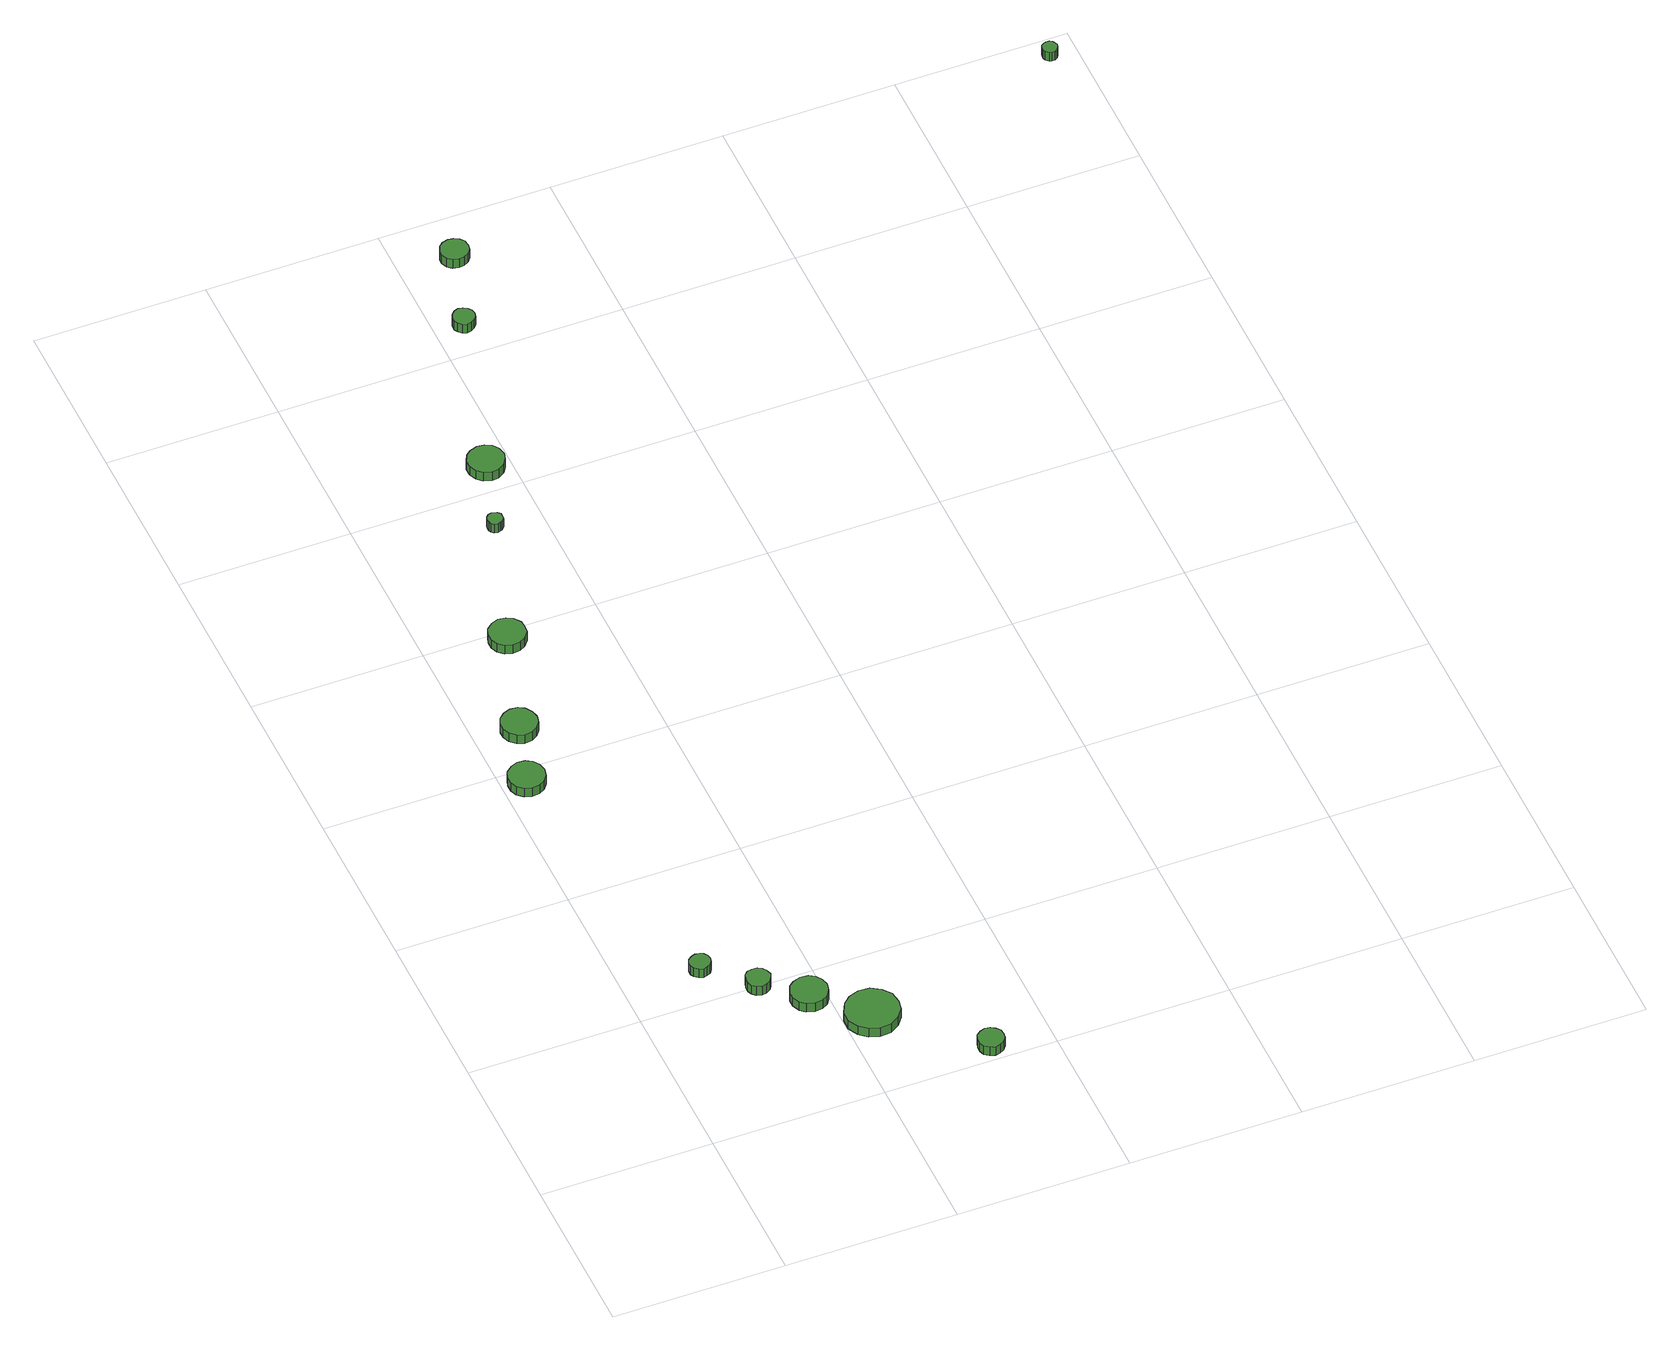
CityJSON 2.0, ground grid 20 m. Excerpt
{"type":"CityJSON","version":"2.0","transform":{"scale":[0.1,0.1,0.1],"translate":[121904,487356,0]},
"CityObjects":{
"tree1":{"type":"SolitaryVegetationObject","attributes":{"function":"something"},"geometry":[{"type":"MultiSurface","lod":"1","boundaries":[[[0,1,2,3,4,5,6,7,8,9,10,11,12,13,14]],[[15,16,17,18,19,20,21,22,23,24,25,26,27,28,29]],[[0,29,28,1]],[[1,28,27,2]],[[2,27,26,3]],[[3,26,25,4]],[[4,25,24,5]],[[5,24,23,6]],[[6,23,22,7]],[[7,22,21,8]],[[8,21,20,9]],[[9,20,19,10]],[[10,19,18,11]],[[11,18,17,12]],[[12,17,16,13]],[[13,16,15,14]],[[14,15,29,0]]]}]},
"tree2":{"type":"SolitaryVegetationObject","attributes":{"function":"something"},"geometry":[{"type":"MultiSurface","lod":"1","boundaries":[[[30,31,32,33,34,35,36,37,38,39,40,41,42,43,44]],[[45,46,47,48,49,50,51,52,53,54,55,56,57,58,59]],[[30,59,58,31]],[[31,58,57,32]],[[32,57,56,33]],[[33,56,55,34]],[[34,55,54,35]],[[35,54,53,36]],[[36,53,52,37]],[[37,52,51,38]],[[38,51,50,39]],[[39,50,49,40]],[[40,49,48,41]],[[41,48,47,42]],[[42,47,46,43]],[[43,46,45,44]],[[44,45,59,30]]]}]},
"tree3":{"type":"SolitaryVegetationObject","attributes":{"function":"something"},"geometry":[{"type":"MultiSurface","lod":"1","boundaries":[[[60,61,62,63,64,65,66,67,68,69,70,71,72,73,74]],[[75,76,77,78,79,80,81,82,83,84,85,86,87,88,89]],[[60,89,88,61]],[[61,88,87,62]],[[62,87,86,63]],[[63,86,85,64]],[[64,85,84,65]],[[65,84,83,66]],[[66,83,82,67]],[[67,82,81,68]],[[68,81,80,69]],[[69,80,79,70]],[[70,79,78,71]],[[71,78,77,72]],[[72,77,76,73]],[[73,76,75,74]],[[74,75,89,60]]]}]},
"tree4":{"type":"SolitaryVegetationObject","attributes":{"function":"something"},"geometry":[{"type":"MultiSurface","lod":"1","boundaries":[[[90,91,92,93,94,95,96,97,98,99,100,101,102,103,104]],[[105,106,107,108,109,110,111,112,113,114,115,116,117,118,119]],[[90,119,118,91]],[[91,118,117,92]],[[92,117,116,93]],[[93,116,115,94]],[[94,115,114,95]],[[95,114,113,96]],[[96,113,112,97]],[[97,112,111,98]],[[98,111,110,99]],[[99,110,109,100]],[[100,109,108,101]],[[101,108,107,102]],[[102,107,106,103]],[[103,106,105,104]],[[104,105,119,90]]]}]},
"tree5":{"type":"SolitaryVegetationObject","attributes":{"function":"something"},"geometry":[{"type":"MultiSurface","lod":"1","boundaries":[[[120,121,122,123,124,125,126,127,128,129,130,131,132,133,134]],[[135,136,137,138,139,140,141,142,143,144,145,146,147,148,149]],[[120,149,148,121]],[[121,148,147,122]],[[122,147,146,123]],[[123,146,145,124]],[[124,145,144,125]],[[125,144,143,126]],[[126,143,142,127]],[[127,142,141,128]],[[128,141,140,129]],[[129,140,139,130]],[[130,139,138,131]],[[131,138,137,132]],[[132,137,136,133]],[[133,136,135,134]],[[134,135,149,120]]]}]},
"tree6":{"type":"SolitaryVegetationObject","attributes":{"function":"something"},"geometry":[{"type":"MultiSurface","lod":"1","boundaries":[[[150,151,152,153,154,155,156,157,158,159,160,161,162,163,164]],[[165,166,167,168,169,170,171,172,173,174,175,176,177,178,179]],[[150,179,178,151]],[[151,178,177,152]],[[152,177,176,153]],[[153,176,175,154]],[[154,175,174,155]],[[155,174,173,156]],[[156,173,172,157]],[[157,172,171,158]],[[158,171,170,159]],[[159,170,169,160]],[[160,169,168,161]],[[161,168,167,162]],[[162,167,166,163]],[[163,166,165,164]],[[164,165,179,150]]]}]},
"tree7":{"type":"SolitaryVegetationObject","attributes":{"function":"something"},"geometry":[{"type":"MultiSurface","lod":"1","boundaries":[[[180,181,182,183,184,185,186,187,188,189,190,191,192,193,194]],[[195,196,197,198,199,200,201,202,203,204,205,206,207,208,209]],[[180,209,208,181]],[[181,208,207,182]],[[182,207,206,183]],[[183,206,205,184]],[[184,205,204,185]],[[185,204,203,186]],[[186,203,202,187]],[[187,202,201,188]],[[188,201,200,189]],[[189,200,199,190]],[[190,199,198,191]],[[191,198,197,192]],[[192,197,196,193]],[[193,196,195,194]],[[194,195,209,180]]]}]},
"tree8":{"type":"SolitaryVegetationObject","attributes":{"function":"something"},"geometry":[{"type":"MultiSurface","lod":"1","boundaries":[[[210,211,212,213,214,215,216,217,218,219,220,221,222,223,224]],[[225,226,227,228,229,230,231,232,233,234,235,236,237,238,239]],[[210,239,238,211]],[[211,238,237,212]],[[212,237,236,213]],[[213,236,235,214]],[[214,235,234,215]],[[215,234,233,216]],[[216,233,232,217]],[[217,232,231,218]],[[218,231,230,219]],[[219,230,229,220]],[[220,229,228,221]],[[221,228,227,222]],[[222,227,226,223]],[[223,226,225,224]],[[224,225,239,210]]]}]},
"tree9":{"type":"SolitaryVegetationObject","attributes":{"function":"something"},"geometry":[{"type":"MultiSurface","lod":"1","boundaries":[[[240,241,242,243,244,245,246,247,248,249,250,251,252,253,254]],[[255,256,257,258,259,260,261,262,263,264,265,266,267,268,269]],[[240,269,268,241]],[[241,268,267,242]],[[242,267,266,243]],[[243,266,265,244]],[[244,265,264,245]],[[245,264,263,246]],[[246,263,262,247]],[[247,262,261,248]],[[248,261,260,249]],[[249,260,259,250]],[[250,259,258,251]],[[251,258,257,252]],[[252,257,256,253]],[[253,256,255,254]],[[254,255,269,240]]]}]},
"tree10":{"type":"SolitaryVegetationObject","attributes":{"function":"something"},"geometry":[{"type":"MultiSurface","lod":"1","boundaries":[[[270,271,272,273,274,275,276,277,278,279,280,281,282,283,284]],[[285,286,287,288,289,290,291,292,293,294,295,296,297,298,299]],[[270,299,298,271]],[[271,298,297,272]],[[272,297,296,273]],[[273,296,295,274]],[[274,295,294,275]],[[275,294,293,276]],[[276,293,292,277]],[[277,292,291,278]],[[278,291,290,279]],[[279,290,289,280]],[[280,289,288,281]],[[281,288,287,282]],[[282,287,286,283]],[[283,286,285,284]],[[284,285,299,270]]]}]},
"tree11":{"type":"SolitaryVegetationObject","attributes":{"function":"something"},"geometry":[{"type":"MultiSurface","lod":"1","boundaries":[[[300,301,302,303,304,305,306,307,308,309,310,311,312,313,314]],[[315,316,317,318,319,320,321,322,323,324,325,326,327,328,329]],[[300,329,328,301]],[[301,328,327,302]],[[302,327,326,303]],[[303,326,325,304]],[[304,325,324,305]],[[305,324,323,306]],[[306,323,322,307]],[[307,322,321,308]],[[308,321,320,309]],[[309,320,319,310]],[[310,319,318,311]],[[311,318,317,312]],[[312,317,316,313]],[[313,316,315,314]],[[314,315,329,300]]]}]},
"tree12":{"type":"SolitaryVegetationObject","attributes":{"function":"something"},"geometry":[{"type":"MultiSurface","lod":"1","boundaries":[[[330,331,332,333,334,335,336,337,338,339,340,341,342,343,344]],[[345,346,347,348,349,350,351,352,353,354,355,356,357,358,359]],[[330,359,358,331]],[[331,358,357,332]],[[332,357,356,333]],[[333,356,355,334]],[[334,355,354,335]],[[335,354,353,336]],[[336,353,352,337]],[[337,352,351,338]],[[338,351,350,339]],[[339,350,349,340]],[[340,349,348,341]],[[341,348,347,342]],[[342,347,346,343]],[[343,346,345,344]],[[344,345,359,330]]]}]},
"tree13":{"type":"SolitaryVegetationObject","attributes":{"function":"something"},"geometry":[{"type":"MultiSurface","lod":"1","boundaries":[[[360,361,362,363,364,365,366,367,368,369,370,371,372,373,374]],[[375,376,377,378,379,380,381,382,383,384,385,386,387,388,389]],[[360,389,388,361]],[[361,388,387,362]],[[362,387,386,363]],[[363,386,385,364]],[[364,385,384,365]],[[365,384,383,366]],[[366,383,382,367]],[[367,382,381,368]],[[368,381,380,369]],[[369,380,379,370]],[[370,379,378,371]],[[371,378,377,372]],[[372,377,376,373]],[[373,376,375,374]],[[374,375,389,360]]]}]}
},
"vertices":[
[99,242,21],[98,247,21],[95,251,21],[91,253,21],[86,254,21],[81,252,21],[77,249,21],[75,244,21],[75,239,21],[77,235,21],[81,232,21],[86,230,21],[91,231,21],[95,233,21],[98,237,21],[98,237,8],[95,233,8],[91,231,8],[86,230,8],[81,232,8],[77,235,8],[75,239,8],[75,244,8],[77,249,8],[81,252,8],[86,254,8],[91,253,8],[95,251,8],[98,247,8],[99,242,8],
[151,199,17],[149,205,17],[146,210,17],[141,213,17],[135,213,17],[129,212,17],[125,208,17],[123,202,17],[123,196,17],[125,191,17],[129,187,17],[135,185,17],[141,186,17],[146,189,17],[149,194,17],[149,194,4],[146,189,4],[141,186,4],[135,185,4],[129,187,4],[125,191,4],[123,196,4],[123,202,4],[125,208,4],[129,212,4],[135,213,4],[141,213,4],[146,210,4],[149,205,4],[151,199,4],
[46,574,21],[44,583,21],[39,590,21],[32,594,21],[23,595,21],[15,592,21],[8,586,21],[5,578,21],[5,570,21],[8,562,21],[15,556,21],[23,553,21],[32,554,21],[39,558,21],[44,565,21],[44,565,8],[39,558,8],[32,554,8],[23,553,8],[15,556,8],[8,562,8],[5,570,8],[5,578,8],[8,586,8],[15,592,8],[23,595,8],[32,594,8],[39,590,8],[44,583,8],[46,574,8],
[200,159,19],[198,168,19],[193,175,19],[186,179,19],[177,180,19],[168,177,19],[162,172,19],[158,163,19],[158,155,19],[162,146,19],[168,141,19],[177,138,19],[186,139,19],[193,143,19],[198,150,19],[198,150,6],[193,143,6],[186,139,6],[177,138,6],[168,141,6],[162,146,6],[158,155,6],[158,163,6],[162,172,6],[168,177,6],[177,180,6],[186,179,6],[193,175,6],[198,168,6],[200,159,6],
[71,654,18],[69,662,18],[64,670,18],[57,674,18],[48,675,18],[40,672,18],[33,666,18],[30,658,18],[30,650,18],[33,642,18],[40,636,18],[48,633,18],[57,634,18],[64,638,18],[69,645,18],[69,645,5],[64,638,5],[57,634,5],[48,633,5],[40,636,5],[33,642,5],[30,650,5],[30,658,5],[33,666,5],[40,672,5],[48,675,5],[57,674,5],[64,670,5],[69,662,5],[71,654,5],
[261,107,18],[259,120,18],[251,130,18],[240,137,18],[227,138,18],[215,134,18],[206,126,18],[200,114,18],[200,101,18],[206,89,18],[215,81,18],[227,77,18],[240,78,18],[251,85,18],[259,95,18],[259,95,5],[251,85,5],[240,78,5],[227,77,5],[215,81,5],[206,89,5],[200,101,5],[200,114,5],[206,126,5],[215,134,5],[227,138,5],[240,137,5],[251,130,5],[259,120,5],[261,107,5],
[112,785,17],[111,793,17],[105,801,17],[98,805,17],[89,806,17],[81,803,17],[74,797,17],[71,789,17],[71,781,17],[74,773,17],[81,767,17],[89,764,17],[98,765,17],[105,769,17],[111,776,17],[111,776,4],[105,769,4],[98,765,4],[89,764,4],[81,767,4],[74,773,4],[71,781,4],[71,789,4],[74,797,4],[81,803,4],[89,806,4],[98,805,4],[105,801,4],[111,793,4],[112,785,4],
[346,19,17],[345,25,17],[341,30,17],[336,33,17],[330,34,17],[324,32,17],[319,28,17],[317,22,17],[317,16,17],[319,10,17],[324,6,17],[330,4,17],[336,5,17],[341,8,17],[345,13,17],[345,13,4],[341,8,4],[336,5,4],[330,4,4],[324,6,4],[319,10,4],[317,16,4],[317,22,4],[319,28,4],[324,32,4],[330,34,4],[336,33,4],[341,30,4],[345,25,4],[346,19,4],
[154,947,18],[154,951,18],[151,954,18],[148,955,18],[145,956,18],[141,955,18],[138,952,18],[137,949,18],[137,945,18],[138,942,18],[141,939,18],[145,938,18],[148,939,18],[151,940,18],[154,943,18],[154,943,5],[151,940,5],[148,939,5],[145,938,5],[141,939,5],[138,942,5],[137,945,5],[137,949,5],[138,952,5],[141,955,5],[145,956,5],[148,955,5],[151,954,5],[154,951,5],[154,947,5],
[191,1030,22],[189,1039,22],[184,1046,22],[176,1050,22],[168,1051,22],[159,1048,22],[153,1043,22],[149,1035,22],[149,1026,22],[153,1018,22],[159,1012,22],[168,1009,22],[176,1010,22],[184,1015,22],[189,1022,22],[189,1022,9],[184,1015,9],[176,1010,9],[168,1009,9],[159,1012,9],[153,1018,9],[149,1026,9],[149,1035,9],[153,1043,9],[159,1048,9],[168,1051,9],[176,1050,9],[184,1046,9],[189,1039,9],[191,1030,9],
[244,1238,22],[243,1243,22],[240,1247,22],[235,1250,22],[230,1251,22],[225,1249,22],[221,1245,22],[219,1241,22],[219,1235,22],[221,1231,22],[225,1227,22],[230,1225,22],[235,1226,22],[240,1229,22],[243,1233,22],[243,1233,9],[240,1229,9],[235,1226,9],[230,1225,9],[225,1227,9],[221,1231,9],[219,1235,9],[219,1241,9],[221,1245,9],[225,1249,9],[230,1251,9],[235,1250,9],[240,1247,9],[243,1243,9],[244,1238,9],
[279,1339,18],[278,1346,18],[274,1351,18],[268,1354,18],[262,1355,18],[255,1353,18],[250,1349,18],[247,1342,18],[247,1336,18],[250,1329,18],[255,1325,18],[262,1323,18],[268,1324,18],[274,1327,18],[278,1332,18],[278,1332,5],[274,1327,5],[268,1324,5],[262,1323,5],[255,1325,5],[250,1329,5],[247,1336,5],[247,1342,5],[250,1349,5],[255,1353,5],[262,1355,5],[268,1354,5],[274,1351,5],[278,1346,5],[279,1339,5],
[979,1377,15],[978,1380,15],[976,1383,15],[973,1385,15],[969,1385,15],[966,1384,15],[963,1382,15],[962,1378,15],[962,1375,15],[963,1372,15],[966,1369,15],[969,1368,15],[973,1368,15],[976,1370,15],[978,1373,15],[978,1373,2],[976,1370,2],[973,1368,2],[969,1368,2],[966,1369,2],[963,1372,2],[962,1375,2],[962,1378,2],[963,1382,2],[966,1384,2],[969,1385,2],[973,1385,2],[976,1383,2],[978,1380,2],[979,1377,2]
]}
